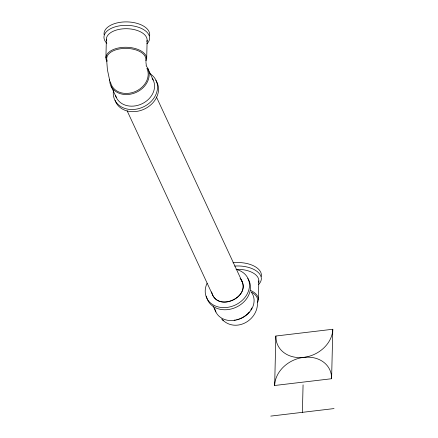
<?xml version="1.0" encoding="UTF-8"?>
<svg xmlns="http://www.w3.org/2000/svg" width="438" height="438" viewBox="0 0 438 438"><rect width="100%" height="100%" fill="white"/><g stroke="black" fill="none" stroke-linecap="round" stroke-linejoin="round"><path stroke-width="0.66" d="M105.914 57.739L106.357 39.19M146.686 58.763L147.135 40.208M258.387 299.395L258.831 280.84M274.659 385.495L275.852 336.023L332.792 329.256L331.604 378.728L274.659 385.495A29.368 23.909 -24.9 0 1 303.726 357.375A29.368 23.909 -24.9 0 0 332.792 329.256M302.406 412.339L303.069 384.86M257.467 301.968C258.579 320.539 235.08 333.564 221.601 318.946M270.772 416.1L334.041 408.577M222.542 319.839L223.38 320.638M240.095 278.36C253.64 295.13 219.203 313.181 211.981 293.591L127.162 110.869M241.207 279.718C251.773 297.747 216.273 312.721 211.62 291.878M147.836 68.492L153.218 80.094M156.454 97.028L242.707 282.844M110.984 85.979L116.371 97.581M213.065 305.894L215.901 312.004M109.637 80.263L107.403 69.708L106.702 60.521M146.314 65.415L145.942 62.322M331.604 378.728A29.368 23.909 -24.9 0 0 303.726 357.375A29.368 23.909 -24.9 0 1 275.852 336.023M104.102 34.706A22.842 12.308 1.4 0 1 127.217 21.9A22.842 12.308 1.4 0 1 149.599 35.845M106.494 40.624A20.394 10.988 1.4 0 1 127.047 28.716A20.394 10.988 1.4 0 1 146.922 41.637M107.036 61.528A20.394 10.988 1.4 0 1 125.711 47.255A20.394 10.988 1.4 0 1 145.914 61.588M107.113 60.74A19.579 10.55 1.4 0 1 125.717 48.383A19.579 10.55 1.4 0 1 145.651 60.8M155.802 80.378A22.842 18.599 -24.9 0 1 144.775 108.876A22.842 18.599 -24.9 0 1 115.063 100.379M149.801 73.584A22.842 18.599 -24.9 0 1 143.1 107.047A22.842 18.599 -24.9 0 1 113.497 90.223M152.123 78.216A20.394 16.606 -24.9 0 1 141.978 103.806A20.394 16.606 -24.9 0 1 115.588 95.55M106.85 43.296A22.842 12.308 1.4 0 1 126.637 25.327A22.842 12.308 1.4 0 1 146.894 43.827M146.078 65.738A20.394 16.606 -24.9 0 1 134.751 92.987A20.394 16.606 -24.9 0 1 109.637 79.585M146.9 68.41A19.579 15.938 -24.9 0 1 134.039 92.04A19.579 15.938 -24.9 0 1 110.42 81.714M232.994 262.805A22.842 12.308 1.4 0 1 261.294 276.477M236.082 269.375A20.394 10.988 1.4 0 1 258.617 282.275M250.645 290.476A20.394 10.988 1.4 0 1 257.615 302.22M251.105 291.965A19.579 10.55 1.4 0 1 257.347 301.432M236.246 269.436A22.842 18.599 -24.9 0 1 247.623 293.148A22.842 18.599 -24.9 0 1 218.442 307A22.842 18.599 -24.9 0 1 207.064 283.287M247.749 278.469A22.842 18.599 -24.9 0 1 235.365 307.591A22.842 18.599 -24.9 0 1 206.418 296.099M234.664 266.069A22.842 12.308 1.4 0 1 257.051 271.412A22.842 12.308 1.4 0 1 258.595 284.459M251.653 292.633A20.394 16.606 -24.9 0 1 240.599 318.64A20.394 16.606 -24.9 0 1 214.751 308.374M251.91 307.914A19.579 15.938 -24.9 0 1 250.766 309.978M249.342 311.938A19.579 15.938 -24.9 0 1 239.657 318.815M239.055 319.034A19.579 15.938 -24.9 0 1 236.608 319.74M235.37 319.992A19.579 15.938 -24.9 0 1 234.127 320.178"/></g></svg>
